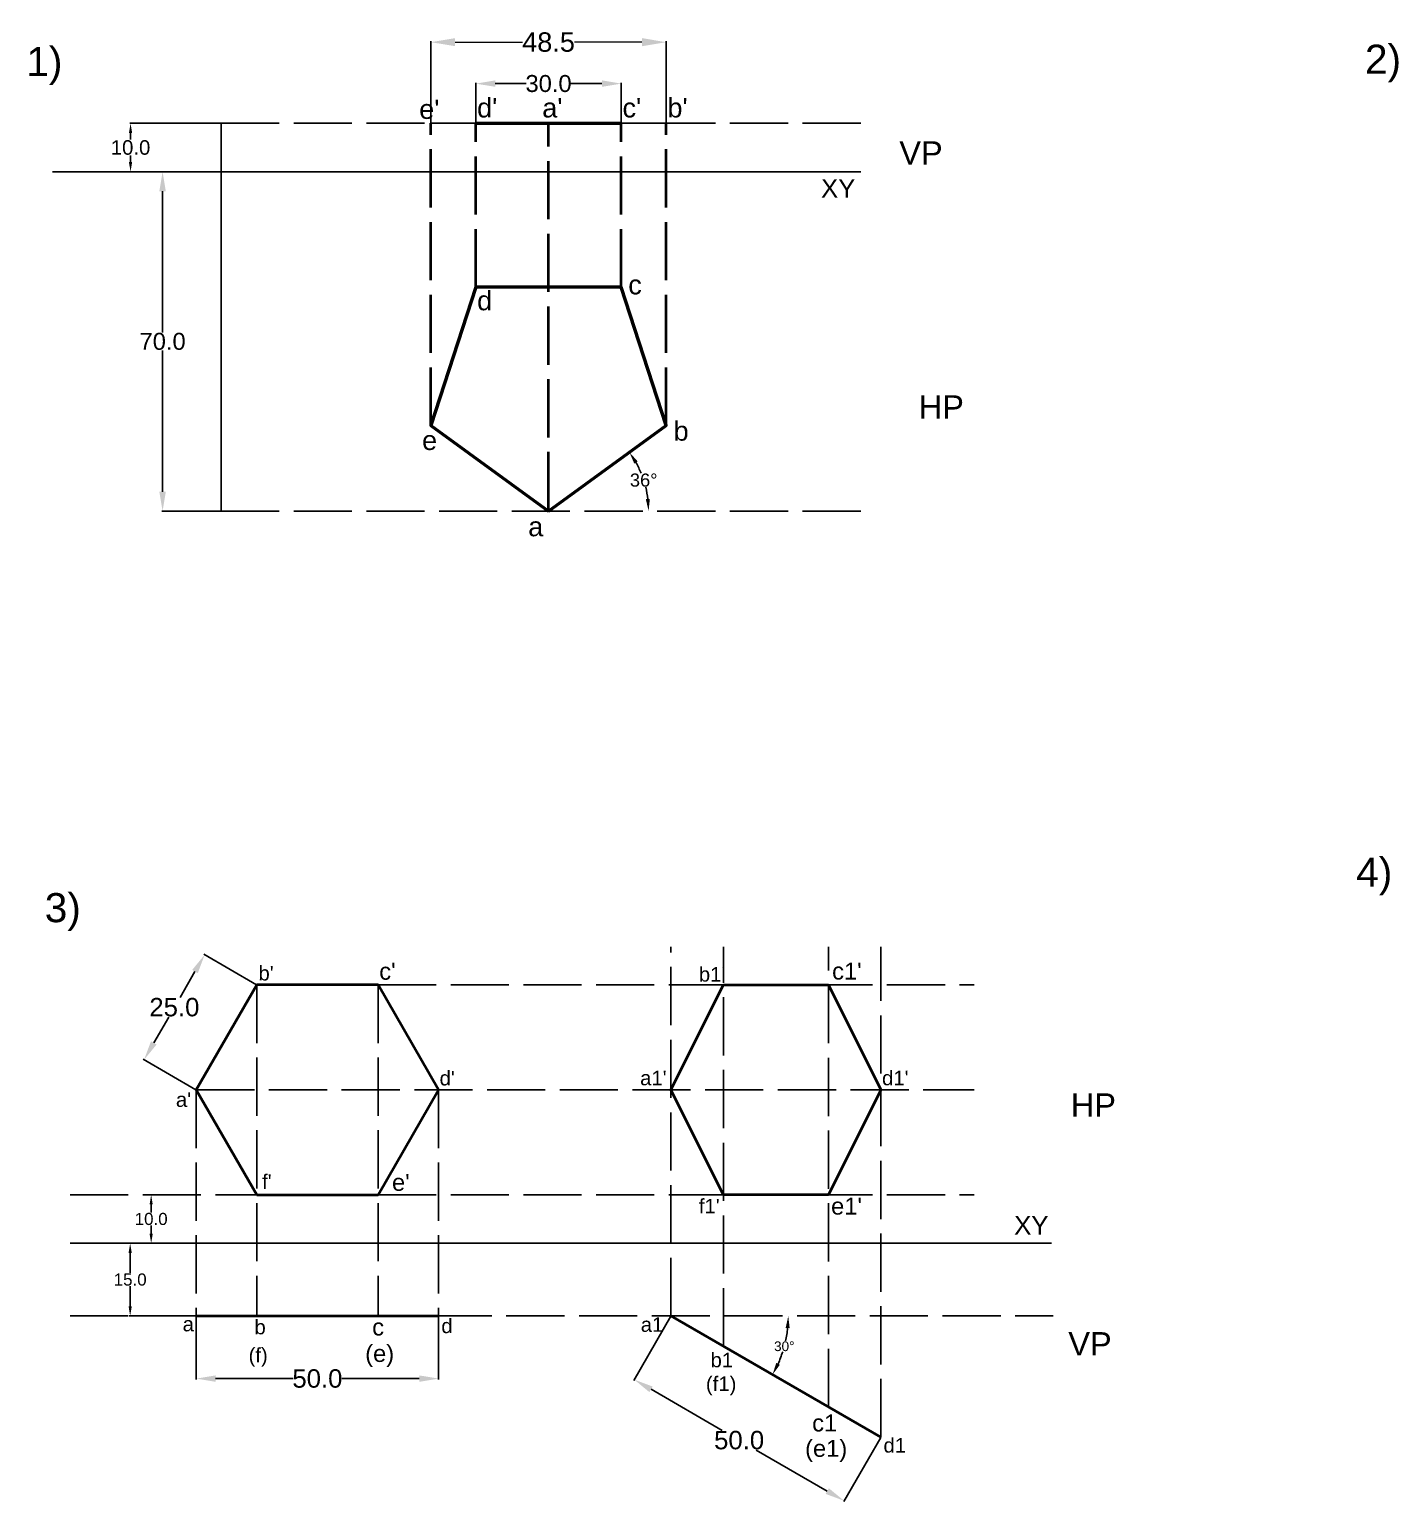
# Model space of a CAD drawing. Header units: millimetres. Extents: x 230 to 940, y 113 to 515.
# Drawn here: x 229.9 to 512.4, y 205 to 508.7 of the extents above; entities that cross this region are included whole.
import ezdxf

# ---------------------------------------------------------------- set-up
doc = ezdxf.new("R2010")
doc.units = ezdxf.units.MM
doc.header["$MEASUREMENT"] = 0
doc.linetypes.add('ACAD_ISO02W100', pattern=[15, 12, -3])
doc.styles.get("Standard").update_dxf_attribs({"font": 'arial.ttf'})
doc.dimstyles.get("Standard").update_dxf_attribs({"dimtxt": 0.18, "dimasz": 0.18, "dimexe": 0.18, "dimexo": 0.0625, "dimgap": 0.09, "dimtad": 0, "dimtih": 1, "dimtoh": 1, "dimdec": 4, "dimzin": 0, "dimdsep": 46, "dimtxsty": 'Standard', "dimcen": 0.09, "dimadec": 0, "dimazin": 0, "dimtfac": 1, "dimtdec": 4, "dimtofl": 0, "dimtmove": 0, "dimatfit": 3, "dimfxl": 1, "dimtolj": 1, "dimtzin": 0, "dimarcsym": 0})

# ---------------------------------------------------------------- blocks, each defined once
blk = doc.blocks.new('*D1')
at = {"color": 0, "lineweight": -2, "transparency": 16777216}
for p, q in [((269.4, 479.34), (257.23, 479.34)), ((257.41, 475.34), (257.41, 446.22)), ((257.41, 413.34), (257.41, 442.47)), ((269.4, 409.34), (257.23, 409.34))]:
    blk.add_line(p, q, dxfattribs=at)
at = {"color": 0, "transparency": 16777216}
for points in [[(256.74, 475.34), (258.07, 475.34), (257.41, 479.34)], [(256.74, 413.34), (258.07, 413.34), (257.41, 409.34)]]:
    blk.add_solid(points, dxfattribs=at)
at = {"layer": 'Defpoints', "color": 0, "transparency": 16777216}
for p in [(269.46, 479.34), (257.41, 409.34), (269.46, 409.34)]:
    blk.add_point(p, dxfattribs=at)
at = {"color": 0, "transparency": 16777216, "insert": (257.41, 444.34), "char_height": 3.5, "attachment_point": 5}
blk.add_mtext('\\A1;70.0', dxfattribs=at)
blk = doc.blocks.new('*D2')
at = {"color": 0, "lineweight": -2, "transparency": 16777216}
for p, q in [((269.4, 489.34), (250.62, 489.34)), ((250.8, 487.34), (250.8, 485.97)), ((250.8, 481.34), (250.8, 482.72)), ((269.4, 479.34), (250.62, 479.34))]:
    blk.add_line(p, q, dxfattribs=at)
at = {"color": 0, "transparency": 16777216}
for points in [[(250.46, 487.34), (251.13, 487.34), (250.8, 489.34)], [(250.46, 481.34), (251.13, 481.34), (250.8, 479.34)]]:
    blk.add_solid(points, dxfattribs=at)
at = {"layer": 'Defpoints', "color": 0, "transparency": 16777216}
for p in [(269.46, 489.34), (250.8, 479.34), (269.46, 479.34)]:
    blk.add_point(p, dxfattribs=at)
at = {"color": 0, "transparency": 16777216, "insert": (250.8, 484.34), "char_height": 3, "attachment_point": 5}
blk.add_mtext('\\A1;10.0', dxfattribs=at)
blk = doc.blocks.new('*D3')
at = {"color": 0, "lineweight": -2, "transparency": 16777216}
for p, q in [((322.04, 489.41), (322.04, 497.71)), ((326.04, 497.53), (332.41, 497.53)), ((348.04, 497.53), (341.66, 497.53)), ((352.04, 489.41), (352.04, 497.71))]:
    blk.add_line(p, q, dxfattribs=at)
at = {"color": 0, "transparency": 16777216}
for points in [[(326.04, 498.2), (326.04, 496.87), (322.04, 497.53)], [(348.04, 498.2), (348.04, 496.87), (352.04, 497.53)]]:
    blk.add_solid(points, dxfattribs=at)
at = {"layer": 'Defpoints', "color": 0, "transparency": 16777216}
for p in [(352.04, 497.53), (322.04, 489.34), (352.04, 489.34)]:
    blk.add_point(p, dxfattribs=at)
at = {"color": 0, "transparency": 16777216, "insert": (337.04, 497.53), "char_height": 3.5, "attachment_point": 5}
blk.add_mtext('\\A1;30.0', dxfattribs=at)
blk = doc.blocks.new('*D4')
at = {"color": 0, "lineweight": -2, "transparency": 16777216}
for start, end in [(22.3469, 29.0557), (6.9443, 13.7579)]:
    blk.add_arc((337.04, 409.34), 20.64, start, end, dxfattribs=at)
at = {"color": 0, "transparency": 16777216}
for points in [[(354.73, 419.14), (355.43, 419.59), (353.73, 421.48)], [(357.94, 411.86), (357.11, 411.81), (357.68, 409.34)]]:
    blk.add_solid(points, dxfattribs=at)
at = {"layer": 'Defpoints', "color": 0, "transparency": 16777216}
for p in [(361.31, 426.98), (357.22, 413.64), (269.46, 409.34), (337.04, 409.34), (401.49, 409.34)]:
    blk.add_point(p, dxfattribs=at)
at = {"color": 0, "transparency": 16777216, "insert": (356.67, 415.72), "char_height": 2.7, "attachment_point": 5}
blk.add_mtext('\\A1;36°', dxfattribs=at)
blk = doc.blocks.new('*D5')
at = {"color": 0, "lineweight": -2, "transparency": 16777216}
for p, q in [((312.77, 489.41), (312.77, 506.26)), ((361.31, 489.41), (361.31, 506.26))]:
    blk.add_line(p, q, dxfattribs=at)
at = {"color": 0, "lineweight": 5, "transparency": 16777216}
for p, q in [((317.77, 506.08), (331.66, 506.08)), ((356.31, 506.08), (342.42, 506.08))]:
    blk.add_line(p, q, dxfattribs=at)
at = {"color": 0, "transparency": 16777216}
for points in [[(317.77, 506.92), (317.77, 505.25), (312.77, 506.08)], [(356.31, 506.92), (356.31, 505.25), (361.31, 506.08)]]:
    blk.add_solid(points, dxfattribs=at)
at = {"layer": 'Defpoints', "color": 0, "transparency": 16777216}
for p in [(361.31, 506.08), (312.77, 489.34), (361.31, 489.34)]:
    blk.add_point(p, dxfattribs=at)
at = {"color": 0, "transparency": 16777216, "insert": (337.04, 506.08), "char_height": 4, "attachment_point": 5}
blk.add_mtext('\\A1;48.5', dxfattribs=at)
blk = doc.blocks.new('*D52')
at = {"color": 0, "linetype": 'ByBlock', "lineweight": -2, "transparency": 16777216}
for p, q in [((276.8, 311.63), (265.93, 317.9)), ((264.09, 314.35), (261.01, 309.01)), ((255.59, 299.62), (258.67, 304.95)), ((264.3, 289.97), (253.43, 296.25))]:
    blk.add_line(p, q, dxfattribs=at)
at = {"color": 0, "linetype": 'ByBlock', "transparency": 16777216}
for points in [[(263.51, 314.68), (264.67, 314.01), (266.09, 317.81)], [(255.01, 299.96), (256.17, 299.29), (253.59, 296.16)]]:
    blk.add_solid(points, dxfattribs=at)
at = {"layer": 'Defpoints', "color": 0, "linetype": 'ByBlock', "transparency": 16777216}
for p in [(276.85, 311.59), (253.59, 296.16), (264.35, 289.94)]:
    blk.add_point(p, dxfattribs=at)
at = {"color": 0, "linetype": 'ByBlock', "transparency": 16777216, "insert": (259.84, 306.98), "char_height": 3.8, "attachment_point": 5}
blk.add_mtext('\\A1;25.0', dxfattribs=at)
blk = doc.blocks.new('*D53')
at = {"color": 0, "linetype": 'ByBlock', "lineweight": -2, "transparency": 16777216}
for p, q in [((264.29, 268.29), (254.87, 268.29)), ((255.05, 266.29), (255.05, 264.66)), ((255.05, 260.29), (255.05, 261.93)), ((264.29, 258.29), (254.87, 258.29))]:
    blk.add_line(p, q, dxfattribs=at)
at = {"color": 0, "linetype": 'ByBlock', "transparency": 16777216}
for points in [[(254.72, 266.29), (255.38, 266.29), (255.05, 268.29)], [(254.72, 260.29), (255.38, 260.29), (255.05, 258.29)]]:
    blk.add_solid(points, dxfattribs=at)
at = {"layer": 'Defpoints', "color": 0, "linetype": 'ByBlock', "transparency": 16777216}
for p in [(264.35, 268.29), (255.05, 258.29), (264.35, 258.29)]:
    blk.add_point(p, dxfattribs=at)
at = {"color": 0, "linetype": 'ByBlock', "transparency": 16777216, "insert": (255.05, 263.29), "char_height": 2.5, "attachment_point": 5}
blk.add_mtext('\\A1;10.0', dxfattribs=at)
blk = doc.blocks.new('*D54')
at = {"color": 0, "linetype": 'ByBlock', "lineweight": -2, "transparency": 16777216}
for p, q in [((264.29, 258.29), (250.54, 258.29)), ((250.72, 256.29), (250.72, 252.16)), ((250.72, 245.29), (250.72, 249.43)), ((264.29, 243.29), (250.54, 243.29))]:
    blk.add_line(p, q, dxfattribs=at)
at = {"color": 0, "linetype": 'ByBlock', "transparency": 16777216}
for points in [[(250.39, 256.29), (251.05, 256.29), (250.72, 258.29)], [(250.39, 245.29), (251.05, 245.29), (250.72, 243.29)]]:
    blk.add_solid(points, dxfattribs=at)
at = {"layer": 'Defpoints', "color": 0, "linetype": 'ByBlock', "transparency": 16777216}
for p in [(264.35, 258.29), (250.72, 243.29), (264.35, 243.29)]:
    blk.add_point(p, dxfattribs=at)
at = {"color": 0, "linetype": 'ByBlock', "transparency": 16777216, "insert": (250.72, 250.79), "char_height": 2.5, "attachment_point": 5}
blk.add_mtext('\\A1;15.0', dxfattribs=at)
blk = doc.blocks.new('*D55')
at = {"color": 0, "linetype": 'ByBlock', "lineweight": -2, "transparency": 16777216}
for p, q in [((264.35, 243.23), (264.35, 230.19)), ((314.35, 243.23), (314.35, 230.19)), ((268.35, 230.37), (284.34, 230.37)), ((310.35, 230.37), (294.37, 230.37))]:
    blk.add_line(p, q, dxfattribs=at)
at = {"color": 0, "linetype": 'ByBlock', "transparency": 16777216}
for points in [[(268.35, 231.03), (268.35, 229.7), (264.35, 230.37)], [(310.35, 231.03), (310.35, 229.7), (314.35, 230.37)]]:
    blk.add_solid(points, dxfattribs=at)
at = {"layer": 'Defpoints', "color": 0, "linetype": 'ByBlock', "transparency": 16777216}
for p in [(264.35, 243.29), (314.35, 243.29), (314.35, 230.37)]:
    blk.add_point(p, dxfattribs=at)
at = {"color": 0, "linetype": 'ByBlock', "transparency": 16777216, "insert": (289.35, 230.37), "char_height": 3.8, "attachment_point": 5}
blk.add_mtext('\\A1;50.0', dxfattribs=at)
blk = doc.blocks.new('*D56')
at = {"color": 0, "linetype": 'ByBlock', "lineweight": -2, "transparency": 16777216}
for p, q in [((362.27, 243.24), (354.62, 230)), ((358.18, 228.16), (372.85, 219.69)), ((405.57, 218.24), (397.93, 205)), ((394.55, 207.16), (379.88, 215.63))]:
    blk.add_line(p, q, dxfattribs=at)
at = {"color": 0, "linetype": 'ByBlock', "transparency": 16777216}
for points in [[(358.51, 228.74), (357.84, 227.58), (354.71, 230.16)], [(394.88, 207.74), (394.22, 206.58), (398.02, 205.16)]]:
    blk.add_solid(points, dxfattribs=at)
at = {"layer": 'Defpoints', "color": 0, "linetype": 'ByBlock', "transparency": 16777216}
for p in [(362.3, 243.29), (405.6, 218.29), (398.02, 205.16)]:
    blk.add_point(p, dxfattribs=at)
at = {"color": 0, "linetype": 'ByBlock', "transparency": 16777216, "insert": (376.36, 217.66), "char_height": 3.8, "attachment_point": 5}
blk.add_mtext('\\A1;50.0', dxfattribs=at)
blk = doc.blocks.new('*D57')
at = {"color": 0, "linetype": 'ByBlock', "lineweight": -2, "transparency": 16777216}
for start, end in [(347.7086, 354.0795), (335.9205, 342.2566)]:
    blk.add_arc((362.3, 243.29), 24.2, start, end, dxfattribs=at)
at = {"color": 0, "linetype": 'ByBlock', "transparency": 16777216}
for points in [[(385.96, 240.82), (386.79, 240.77), (386.5, 243.29)], [(384.77, 233.23), (384.02, 233.61), (383.26, 231.19)]]:
    blk.add_solid(points, dxfattribs=at)
at = {"layer": 'Defpoints', "color": 0, "linetype": 'ByBlock', "transparency": 16777216}
for p in [(238.33, 243.29), (362.3, 243.29), (441.15, 243.29), (385.04, 235.01), (405.6, 218.29)]:
    blk.add_point(p, dxfattribs=at)
at = {"color": 0, "linetype": 'ByBlock', "transparency": 16777216, "insert": (385.68, 237.03), "char_height": 2, "attachment_point": 5}
blk.add_mtext('\\A1;30°', dxfattribs=at)

msp = doc.modelspace()

# ---------------------------------------------------------------- linework, layer by layer
for q in [(269.46272, 489.3442), (269.46272, 409.3442), (269.46272, 479.3442)]:
    msp.add_line((269.46272, 479.3442), q)
at = {"linetype": 'ACAD_ISO02W100'}
for p, q in [((269.46272, 489.3442), (401.48959, 489.3442)), ((269.46272, 409.3442), (401.48959, 409.3442))]:
    msp.add_line(p, q, dxfattribs=at)
at = {"color": 6, "linetype": 'ACAD_ISO02W100', "lineweight": 40}
for p, q in [((312.76542, 426.97776), (312.76542, 489.3442)), ((322.03593, 455.50945), (322.03593, 489.3442)), ((337.03593, 409.54246), (337.03593, 489.3442)), ((352.03593, 455.50945), (352.03593, 489.3442)), ((361.30644, 426.97776), (361.30644, 489.3442))]:
    msp.add_line(p, q, dxfattribs=at)
at = {"color": 1, "linetype": 'ByBlock'}
msp.add_line((312.76542, 489.3442), (361.30644, 489.3442), dxfattribs=at)
at = {"color": 1, "lineweight": 50}
msp.add_line((322.03593, 489.3442), (352.03593, 489.3442), dxfattribs=at)
at = {"color": 5}
for p, q in [((269.46272, 479.3442), (234.67892, 479.3442)), ((269.46272, 479.3442), (401.48959, 479.3442)), ((238.32796, 258.29269), (440.81289, 258.29269))]:
    msp.add_line(p, q, dxfattribs=at)
at = {"color": 6, "linetype": 'ACAD_ISO02W100'}
for p, q in [((362.29688, 243.29269), (362.29688, 319.44121)), ((373.1222, 237.04269), (373.1222, 319.44121)), ((394.77283, 224.54269), (394.77283, 319.44121)), ((405.59815, 218.29269), (405.59815, 319.44121)), ((276.85419, 311.59396), (276.85419, 243.29269)), ((301.85419, 311.59396), (301.85419, 243.29269)), ((301.85419, 311.59396), (424.86082, 311.59396)), ((264.35419, 289.94332), (264.35419, 243.29269)), ((264.35419, 289.94332), (424.86082, 289.94332)), ((314.35419, 289.94332), (314.35419, 243.29269)), ((301.85419, 268.29269), (424.86381, 268.29269))]:
    msp.add_line(p, q, dxfattribs=at)
at = {"color": 1, "linetype": 'ByBlock', "lineweight": 40}
for p, q in [((362.29688, 289.94332), (373.1222, 311.59396)), ((373.1222, 311.59396), (394.77283, 311.59396)), ((394.77283, 311.59396), (405.59815, 289.94332)), ((373.1222, 268.29269), (362.29688, 289.94332)), ((405.59815, 289.94332), (394.77283, 268.29269)), ((394.77283, 268.29269), (373.1222, 268.29269)), ((264.35419, 243.29269), (314.35419, 243.29269)), ((362.29688, 243.29269), (405.59815, 218.29269))]:
    msp.add_line(p, q, dxfattribs=at)
at = {"color": 0, "linetype": 'ACAD_ISO02W100'}
for p, q in [((238.32796, 268.29269), (301.85419, 268.29269)), ((238.32796, 243.29269), (441.15489, 243.29269))]:
    msp.add_line(p, q, dxfattribs=at)
at = {"color": 1, "lineweight": 50}
msp.add_lwpolyline([(337.03593, 409.3442), (361.30644, 426.97776), (352.03593, 455.50945), (322.03593, 455.50945), (312.76542, 426.97776)], close=True, dxfattribs=at)
at = {"color": 1, "linetype": 'ByBlock', "lineweight": 40}
msp.add_lwpolyline([(276.85419, 268.29269), (301.85419, 268.29269), (314.35419, 289.94332), (301.85419, 311.59396), (276.85419, 311.59396), (264.35419, 289.94332)], close=True, dxfattribs=at)

# ---------------------------------------------------------------- texts
at = {"attachment_point": 1}
for s, insert, char_height in [('1)', (229.29718, 505.08468), 6), ('2)', (505.484, 505.57602), 6), ('VP', (409.41542, 485.63391), 4.8), ('XY', (393.25796, 477.81886), 3.8), ('HP', (413.42578, 433.23), 4.8), ('4)', (503.67759, 337.8534), 6), ('3)', (233.09247, 330.52849), 6), ('HP', (444.79583, 289.2112), 4.8), ('XY', (433.10778, 263.89808), 3.8), ('VP', (444.28093, 239.95285), 4.8)]:
    msp.add_mtext_dynamic_manual_height_columns(s, width=21.7255487, gutter_width=1, heights=[0.16047], dxfattribs=dict(at, insert=insert, char_height=char_height))
at = {"char_height": 4, "attachment_point": 1}
for s, insert in [("e'", (310.35338, 494.25386)), ("d'", (322.3, 494.55093)), ("a'", (335.74022, 494.55093)), ("c'", (352.3, 494.55093)), ("b'", (361.57051, 494.55093)), ('c', (353.48938, 458.04253)), ('d', (322.3, 454.77474)), ('b', (362.83472, 427.86897)), ('e', (310.94807, 425.94598)), ('a', (332.83982, 408.14828))]:
    msp.add_mtext(s, dxfattribs=dict(at, insert=insert))
at = {"linetype": 'ACAD_ISO02W100', "attachment_point": 1}
for s, heights, insert, char_height in [("c'", [0], (302.11275, 316.15463), 3.5), ("c1'", [0], (395.54599, 316.18869), 3.5), ("b'", [0], (277.19102, 315.50481), 3), ("b1'", [0], (368.05228, 315.28063), 3), ("d'", [0], (314.56005, 293.85418), 3), ("a1'", [0], (355.93217, 293.88337), 3), ("d1'", [0], (405.85063, 293.88337), 3), ("a'", [0], (260.15522, 289.42118), 3), ("f'", [0], (277.9365, 272.49704), 3), ("e'", [0], (304.74218, 272.60455), 3.5), ("f1'", [0], (368.04804, 267.44904), 3), ("e1'", [0], (395.33294, 267.70352), 3.5), ('a1', [0], (356.06504, 243.01795), 3), ('a', [0], (261.5398, 243.12094), 3), ('b', [0], (276.35899, 242.50571), 3), ('c', [0], (300.65585, 242.75712), 3.5), ('d', [3.30254], (314.9206, 242.74473), 3), ('(e)', [0], (299.20807, 237.30782), 3.5), ('(f)', [0], (275.15466, 236.70073), 3), ('b1', [0], (370.46762, 235.70817), 3), ('(f1)', [0], (369.50465, 230.8101), 3), ('c1', [0], (391.43082, 222.97289), 3.5), ('(e1)', [0], (389.96916, 217.73143), 3.5), ('d1', [3.30254], (406.14593, 218.11126), 3)]:
    msp.add_mtext_dynamic_manual_height_columns(s, width=9.6859455, gutter_width=1, heights=heights, dxfattribs=dict(at, insert=insert, char_height=char_height))

# ---------------------------------------------------------------- dimensions: what is measured, and where the dimension line sits
at = {"color": 3}
for base, p1, p2, override, picture, middle in [((361.30644, 506.08416), (312.76542, 489.3442), (361.30644, 489.3442), {"dimtxt": 4, "dimasz": 5, "dimdec": 1, "dimlwd": 5}, '*D5', (337.03593, 506.08416)), ((352.03593, 497.53444), (322.03593, 489.3442), (352.03593, 489.3442), {"dimtxt": 3.5, "dimasz": 4, "dimdec": 1}, '*D3', (337.03593, 497.53444))]:
    dim = msp.add_linear_dim(base=base, p1=p1, p2=p2, dimstyle='Standard', override=override, dxfattribs=at)
    dim.commit()
    dim.dimension.update_dxf_attribs({"geometry": picture, "text_midpoint": middle})
for base, p1, p2, override, picture, middle in [((250.79673, 479.3442), (269.46272, 489.3442), (269.46272, 479.3442), {"dimtxt": 3, "dimasz": 2, "dimdec": 1}, '*D2', (250.79673, 484.3442)), ((257.40728, 409.3442), (269.46272, 479.3442), (269.46272, 409.3442), {"dimtxt": 3.5, "dimasz": 4, "dimdec": 1}, '*D1', (257.40728, 444.3442))]:
    dim = msp.add_linear_dim(base=base, p1=p1, p2=p2, angle=90, dimstyle='Standard', override=override, dxfattribs=at)
    dim.commit()
    dim.dimension.update_dxf_attribs({"geometry": picture, "text_midpoint": middle})
dim = msp.add_angular_dim_2l(base=(357.22455, 413.63542), line1=((269.46272, 409.3442), (401.48959, 409.3442)), line2=((337.03593, 409.3442), (361.30644, 426.97776)), dimstyle='Standard', override={"dimtxt": 2.7, "dimasz": 2.5}, dxfattribs=at)
dim.commit()
dim.dimension.update_dxf_attribs({"geometry": '*D4', "text_midpoint": (356.6654, 415.7222)})
at = {"color": 3, "linetype": 'ByBlock'}
for p1, p2, distance, picture, middle in [((276.85419, 311.59396), (264.35419, 289.94332), -12.43104, '*D52', (259.83859, 306.98416)), ((362.29688, 243.29269), (405.59815, 218.29269), -15.16596, '*D56', (376.36454, 217.65858))]:
    dim = msp.add_aligned_dim(p1=p1, p2=p2, distance=distance, dimstyle='Standard', override={"dimtxt": 3.8, "dimasz": 4, "dimdec": 1}, dxfattribs=at)
    dim.commit()
    dim.dimension.update_dxf_attribs({"geometry": picture, "text_midpoint": middle})
for base, p1, p2, picture, middle in [((255.04893, 258.29269), (264.35419, 268.29269), (264.35419, 258.29269), '*D53', (255.04893, 263.29269)), ((250.72011, 243.29269), (264.35419, 258.29269), (264.35419, 243.29269), '*D54', (250.72011, 250.79269))]:
    dim = msp.add_linear_dim(base=base, p1=p1, p2=p2, angle=90, dimstyle='Standard', override={"dimtxt": 2.5, "dimasz": 2, "dimdec": 1}, dxfattribs=at)
    dim.commit()
    dim.dimension.update_dxf_attribs({"geometry": picture, "text_midpoint": middle})
dim = msp.add_angular_dim_2l(base=(385.04158, 235.01429), line1=((238.32796, 243.29269), (441.15489, 243.29269)), line2=((362.29688, 243.29269), (405.59815, 218.29269)), dimstyle='Standard', override={"dimtxt": 2, "dimasz": 2.5}, dxfattribs=at)
dim.commit()
dim.dimension.update_dxf_attribs({"geometry": '*D57', "text_midpoint": (385.67654, 237.02813)})
dim = msp.add_linear_dim(base=(314.35419, 230.36549), p1=(264.35419, 243.29269), p2=(314.35419, 243.29269), dimstyle='Standard', override={"dimtxt": 3.8, "dimasz": 4, "dimdec": 1}, dxfattribs=at)
dim.commit()
dim.dimension.update_dxf_attribs({"geometry": '*D55', "text_midpoint": (289.35419, 230.36549)})

doc.saveas('drawing.dxf')
